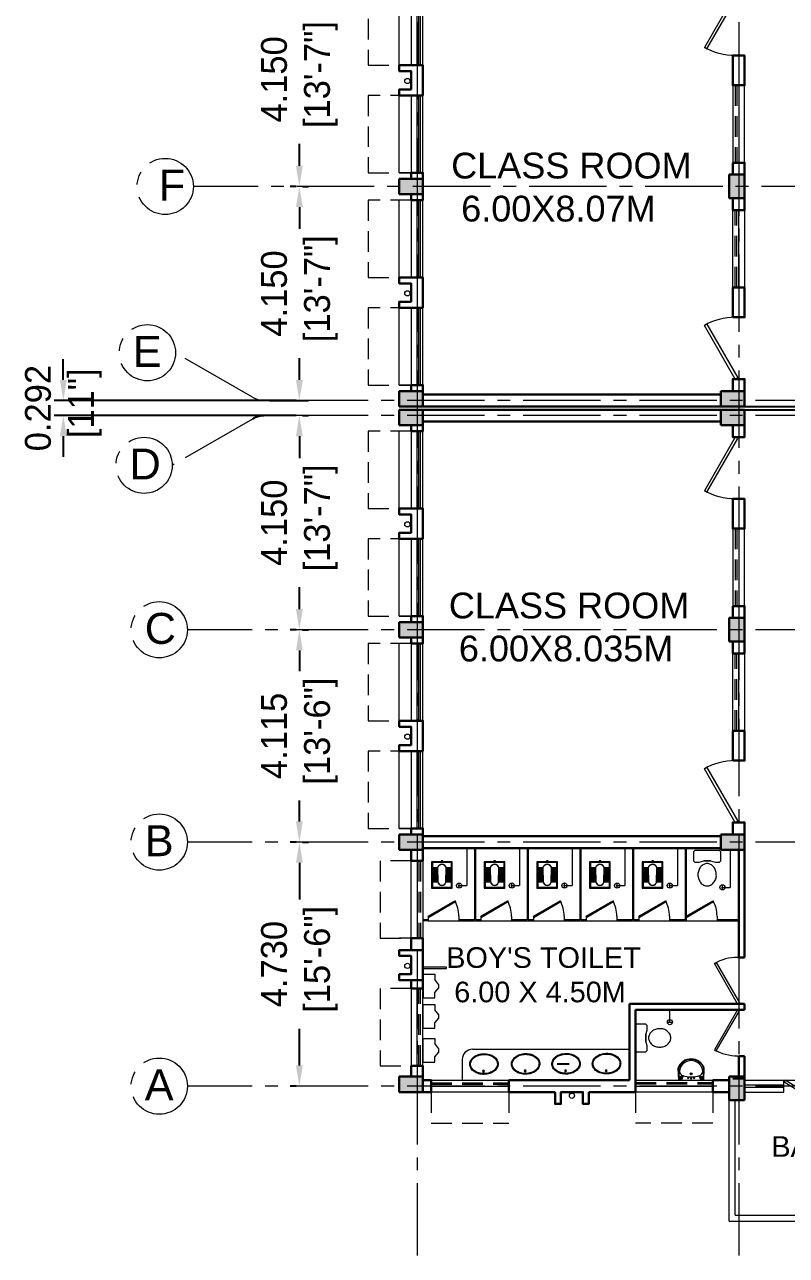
# Model space of a CAD drawing. Extents: x 1465 to 2206, y 779 to 1116.
# Drawn here: x 1980.75 to 1995.51, y 879.68 to 903.54 of the extents above; entities that cross this region are included whole.
import ezdxf

# ---------------------------------------------------------------- set-up
doc = ezdxf.new("R2010")
doc.units = 0
doc.header["$LTSCALE"] = 40
doc.header["$MEASUREMENT"] = 0
doc.header["$PDMODE"] = 32
doc.header["$PDSIZE"] = 0.02
doc.linetypes.add('CENTER2', pattern=[1.125, 0.75, -0.125, 0.125, -0.125])
doc.linetypes.add('DASHED', pattern=[0.75, 0.5, -0.25])
doc.layers.get('0').update_dxf_attribs({"linetype": 'CONTINUOUS'})
doc.layers.get('Defpoints').update_dxf_attribs({"linetype": 'CONTINUOUS'})
for name, color, linetype, lineweight in [('CLL LEV.', 252, 'CONTINUOUS', 18), ('COLUMN', 251, 'CONTINUOUS', 30), ('CUBICAL TOILET', 160, 'CONTINUOUS', 9), ('Door', 54, 'CONTINUOUS', 15), ('elevation', 1, 'CONTINUOUS', 13), ('FIXTURE', 13, 'CONTINUOUS', 9), ('Furniture', 13, 'CONTINUOUS', 13), ('PROJECTION', 32, 'DASHED', 13), ('Railing', 22, 'CONTINUOUS', 13), ('VENTILATOR', 6, 'DASHED', 13), ('Wall', 7, 'CONTINUOUS', 30), ('wall l', 7, 'CONTINUOUS', 15), ('Window', 150, 'CONTINUOUS', 13), ('Window-Wall', 7, 'CONTINUOUS', 13)]:
    doc.layers.add(name, color=color, linetype=linetype, lineweight=lineweight)
for name, color, linetype in [('Dim', 251, 'CONTINUOUS'), ('EXPANSION JOINT', 244, 'CONTINUOUS'), ('GRID', 4, 'CENTER2'), ('GRID TEXT', 142, 'CENTER2'), ('Hatch', 251, 'CONTINUOUS'), ('Text', 7, 'CONTINUOUS')]:
    doc.layers.add(name, color=color, linetype=linetype)
doc.styles.add('L120', font='simplex.shx', dxfattribs={"height": 3})
doc.styles.add('Tabrej', font='GOTHIC.TTF')
doc.styles.add('Tabrej.', font='GOTHIC.TTF', dxfattribs={"height": 1})
doc.dimstyles.new('Tabrej', dxfattribs={"dimtxt": 1.8, "dimasz": 1.2, "dimexe": 0.18, "dimexo": 0.0625, "dimgap": 0.09, "dimtad": 0, "dimzin": 0, "dimdsep": 46, "dimtxsty": 'Tabrej', "dimcen": 0.09, "dimclrd": 256, "dimclre": 256, "dimclrt": 7, "dimadec": 0, "dimazin": 0, "dimtfac": 1, "dimtofl": 0, "dimtmove": 0, "dimatfit": 3, "dimfxl": 0, "dimtolj": 1, "dimtzin": 0, "dimlwd": -1, "dimlwe": -1, "dimarcsym": 0})

# ---------------------------------------------------------------- blocks, each defined once
blk = doc.blocks.new('COLUMN 546')
at = {"layer": 'Hatch'}
h = blk.add_hatch(color=0, dxfattribs=at)
h.dxf.hatch_style = 1
h.paths.add_polyline_path([(0, 0), (0.3, 0), (0.3, 0.46), (0, 0.46)])
at = {"layer": 'COLUMN'}
for p, q in [((0.3, 0.46), (0, 0.46)), ((0, 0.46), (0, 0)), ((0.3, 0), (0.3, 0.46)), ((0, 0), (0.3, 0))]:
    blk.add_line(p, q, dxfattribs=at)
blk = doc.blocks.new('WINDOW 1')
at = {"layer": 'CLL LEV.'}
for p, q in [((0, -0.23), (0, -0.46)), ((1.5, -0.23), (1.5, -0.46)), ((0, -0.46), (1.5, -0.46))]:
    blk.add_line(p, q, dxfattribs=at)
at = {"layer": 'PROJECTION', "ltscale": 0.02}
for p, q in [((0, -1.06), (0, -0.23)), ((1.5, -0.23), (1.5, -1.06)), ((1.5, -1.06), (0, -1.06))]:
    blk.add_line(p, q, dxfattribs=at)
at = {"layer": 'Window'}
for p, q in [((0, -0.051), (1.5, -0.051)), ((0, -0.081), (1.5, -0.081))]:
    blk.add_line(p, q, dxfattribs=at)
at = {"layer": 'Window-Wall'}
for p, q in [((0, 0), (1.5, 0)), ((0, -0.23), (0, 0)), ((1.5, 0), (1.5, -0.23)), ((0, -0.115), (1.5, -0.115)), ((1.5, -0.23), (0, -0.23))]:
    blk.add_line(p, q, dxfattribs=at)
blk = doc.blocks.new('SHAFT2')
at = {"layer": 'FIXTURE'}
blk.add_circle((0.302, 0.307), 0.05, dxfattribs=at)
at = {"layer": 'Wall'}
blk.add_lwpolyline([(0, 0.585), (0.46, 0.585), (0.46, 0.47), (0.23, 0.47), (0.23, 0.115), (0.46, 0.115), (0.46, 0), (0, 0), (0, 0.585)], dxfattribs=at)
blk = doc.blocks.new('VENT 2')
at = {"layer": 'VENTILATOR', "ltscale": 0.02}
for p, q in [((0, 0.182), (1.5, 0.182)), ((0, 0.152), (1.5, 0.152))]:
    blk.add_line(p, q, dxfattribs=at)
at = {"layer": 'Window-Wall'}
for p, q in [((0, 0.23), (1.5, 0.23)), ((0, 0), (0, 0.23)), ((0, 0.115), (1.5, 0.115)), ((1.5, 0), (0, 0)), ((1.5, 0.23), (1.5, 0))]:
    blk.add_line(p, q, dxfattribs=at)
blk = doc.blocks.new('*U14')
for p, q in [((0, 0), (0, -6)), ((40, 0), (40, -6))]:
    blk.add_line(p, q)
blk.add_lwpolyline([(0, 0), (34.64, 20), (35.52, 18.48), (0.87, -1.52)], close=True)
blk.add_arc((0, 0), 40, 0, 30)
blk = doc.blocks.new('DOOR1')
at = {"layer": 'Door', "xscale": 0.0300000000000013, "yscale": 0.0300000000000013, "zscale": 0.0300000000000013}
blk.add_blockref('*U14', (0, 0.18), dxfattribs=at)
blk = doc.blocks.new('class 1')
at = {"layer": 'Wall'}
for points in [[(0.23, 0), (0, 0), (0, -0.23), (0.23, -0.23), (0.23, 0)], [(0.23, -1.43), (0, -1.43), (0, -2.005), (0.23, -2.005), (0.23, -1.43)], [(0.23, -3.505), (0, -3.505), (0, -3.735), (0.23, -3.735), (0.23, -3.505)]]:
    blk.add_lwpolyline(points, dxfattribs=at)
at = {"layer": 'Wall', "rotation": 270}
for name, p in [('DOOR1', (0, -0.23)), ('VENT 2', (0, -2.005))]:
    blk.add_blockref(name, p, dxfattribs=at)
blk = doc.blocks.new('*D77')
at = {"layer": 'Defpoints', "color": 0, "transparency": 16777216}
for p in [(-1.934, -20.69), (-1.934, -24.84), (-1.934, -24.84)]:
    blk.add_point(p, dxfattribs=at)
at = {"layer": 'Dim', "transparency": 16777216}
for p, q in [((-1.871, -20.69), (-1.754, -20.69)), ((-1.934, -21.09), (-1.934, -21.513)), ((-1.934, -24.44), (-1.934, -24.017)), ((-1.996, -24.84), (-2.114, -24.84))]:
    blk.add_line(p, q, dxfattribs=at)
for points in [[(-2.001, -21.09), (-1.867, -21.09), (-1.934, -20.69)], [(-2.001, -24.44), (-1.867, -24.44), (-1.934, -24.84)]]:
    blk.add_solid(points, dxfattribs=at)
at = {"layer": 'Dim', "color": 7, "transparency": 16777216, "insert": (-1.934, -22.765), "char_height": 0.5, "attachment_point": 5, "rotation": 90, "style": 'Tabrej'}
blk.add_mtext('\\A1;4.150\\P [13\'-7"]', dxfattribs=at)
blk = doc.blocks.new('*D78')
at = {"layer": 'Defpoints', "color": 0, "transparency": 16777216}
for p in [(-1.934, -24.84), (-2.576, -28.99), (-1.934, -28.99)]:
    blk.add_point(p, dxfattribs=at)
at = {"layer": 'Dim', "transparency": 16777216}
for p, q in [((-1.871, -24.84), (-1.754, -24.84)), ((-1.934, -25.24), (-1.934, -25.663)), ((-1.934, -28.59), (-1.934, -28.167)), ((-2.514, -28.99), (-1.754, -28.99))]:
    blk.add_line(p, q, dxfattribs=at)
for points in [[(-2.001, -25.24), (-1.867, -25.24), (-1.934, -24.84)], [(-2.001, -28.59), (-1.867, -28.59), (-1.934, -28.99)]]:
    blk.add_solid(points, dxfattribs=at)
at = {"layer": 'Dim', "color": 7, "transparency": 16777216, "insert": (-1.934, -26.915), "char_height": 0.5, "attachment_point": 5, "rotation": 90, "style": 'Tabrej'}
blk.add_mtext('\\A1;4.150\\P [13\'-7"]', dxfattribs=at)
blk = doc.blocks.new('*D79')
at = {"layer": 'Defpoints', "color": 0, "transparency": 16777216}
for p in [(-1.934, -28.99), (-6.506, -29.282), (-1.934, -29.282)]:
    blk.add_point(p, dxfattribs=at)
at = {"layer": 'Dim', "transparency": 16777216}
for p, q in [((-6.506, -28.59), (-6.506, -28.19)), ((-1.996, -28.99), (-6.686, -28.99)), ((-1.996, -29.282), (-6.686, -29.282)), ((-6.506, -29.682), (-6.506, -30.082))]:
    blk.add_line(p, q, dxfattribs=at)
for points in [[(-6.572, -28.59), (-6.439, -28.59), (-6.506, -28.99)], [(-6.572, -29.682), (-6.439, -29.682), (-6.506, -29.282)]]:
    blk.add_solid(points, dxfattribs=at)
at = {"layer": 'Dim', "color": 7, "transparency": 16777216, "insert": (-6.506, -29.136), "char_height": 0.5, "attachment_point": 5, "rotation": 90, "style": 'Tabrej'}
blk.add_mtext('\\A1;0.292\\P [11"]', dxfattribs=at)
blk = doc.blocks.new('*D80')
at = {"layer": 'Defpoints', "color": 0, "transparency": 16777216}
for p in [(-1.934, -29.282), (-1.934, -33.432), (-1.934, -33.432)]:
    blk.add_point(p, dxfattribs=at)
at = {"layer": 'Dim', "transparency": 16777216}
for p, q in [((-1.871, -29.282), (-1.754, -29.282)), ((-1.934, -29.682), (-1.934, -30.105)), ((-1.934, -33.032), (-1.934, -32.609)), ((-1.996, -33.432), (-2.114, -33.432))]:
    blk.add_line(p, q, dxfattribs=at)
for points in [[(-2.001, -29.682), (-1.867, -29.682), (-1.934, -29.282)], [(-2.001, -33.032), (-1.867, -33.032), (-1.934, -33.432)]]:
    blk.add_solid(points, dxfattribs=at)
at = {"layer": 'Dim', "color": 7, "transparency": 16777216, "insert": (-1.934, -31.357), "char_height": 0.5, "attachment_point": 5, "rotation": 90, "style": 'Tabrej'}
blk.add_mtext('\\A1;4.150\\P [13\'-7"]', dxfattribs=at)
blk = doc.blocks.new('*D81')
at = {"layer": 'Defpoints', "color": 0, "transparency": 16777216}
for p in [(-1.934, -33.432), (-1.934, -37.547), (-1.934, -37.547)]:
    blk.add_point(p, dxfattribs=at)
at = {"layer": 'Dim', "transparency": 16777216}
for p, q in [((-1.871, -33.432), (-1.754, -33.432)), ((-1.934, -33.832), (-1.934, -34.237)), ((-1.934, -37.147), (-1.934, -36.742)), ((-1.996, -37.547), (-2.114, -37.547))]:
    blk.add_line(p, q, dxfattribs=at)
for points in [[(-2.001, -33.832), (-1.867, -33.832), (-1.934, -33.432)], [(-2.001, -37.147), (-1.867, -37.147), (-1.934, -37.547)]]:
    blk.add_solid(points, dxfattribs=at)
at = {"layer": 'Dim', "color": 7, "transparency": 16777216, "insert": (-1.934, -35.489), "char_height": 0.5, "attachment_point": 5, "rotation": 90, "style": 'Tabrej'}
blk.add_mtext('\\A1;4.115\\P [13\'-6"]', dxfattribs=at)
blk = doc.blocks.new('*D82')
at = {"layer": 'Defpoints', "color": 0, "transparency": 16777216}
for p in [(-1.934, -37.547), (-1.934, -42.277), (-1.934, -42.277)]:
    blk.add_point(p, dxfattribs=at)
at = {"layer": 'Dim', "transparency": 16777216}
for p, q in [((-1.871, -37.547), (-1.754, -37.547)), ((-1.934, -37.947), (-1.934, -38.66)), ((-1.934, -41.877), (-1.934, -41.164)), ((-1.996, -42.277), (-2.114, -42.277))]:
    blk.add_line(p, q, dxfattribs=at)
for points in [[(-2.001, -37.947), (-1.867, -37.947), (-1.934, -37.547)], [(-2.001, -41.877), (-1.867, -41.877), (-1.934, -42.277)]]:
    blk.add_solid(points, dxfattribs=at)
at = {"layer": 'Dim', "color": 7, "transparency": 16777216, "insert": (-1.934, -39.912), "char_height": 0.5, "attachment_point": 5, "rotation": 90, "style": 'Tabrej'}
blk.add_mtext('\\A1;4.730\\P [15\'-6"]', dxfattribs=at)
blk = doc.blocks.new('RSA BASIN 9')
for points in [[(-0.1, -16.2, 0.340881), (10.04, -9, 0.074195), (10.06, -8.89), (9.53, 0), (-9.54, 0), (-10.02, -8.77, 0.082611), (-9.96, -9.15, 0.330812), (-0.1, -16.2)], [(0, -15.03, 0.391482), (8.86, -6.67, 0.252869), (6.53, -3.51, 0.087242), (0.02, -2.46, 0.079484), (-6.53, -3.51, 0.2542), (-8.82, -6.67, 0.39026), (0, -15.03)], [(-8.57, -1.96, -0.907437), (-8.45, -1.81), (-7.52, -2.57, -0.907437), (-7.64, -2.72)], [(-8.2, -1.64, -0.907437), (-8.07, -1.49), (-7.14, -2.25, -0.907437), (-7.27, -2.4)], [(-7.82, -1.32, -0.907437), (-7.7, -1.17), (-6.77, -1.93, -0.907437), (-6.89, -2.08)], [(7.82, -1.32, 0.907437), (7.7, -1.17), (6.77, -1.93, 0.907437), (6.89, -2.08)], [(8.2, -1.64, 0.907437), (8.07, -1.49), (7.14, -2.25, 0.907437), (7.27, -2.4)], [(8.57, -1.96, 0.907437), (8.45, -1.81), (7.52, -2.57, 0.907437), (7.64, -2.72)]]:
    blk.add_lwpolyline(points, format="xyb", close=True)
for points in [[(-5.93, -3.31), (-6.16, -2.95, -0.183787), (-6.22, -2.68, 0.126662), (-6.25, -2.43), (-6.59, -1.44, 0.35453), (-7.05, -0.98), (-8.75, -0.98, 0.414214), (-9.14, -1.37), (-9.56, -9.09, 0.329849), (-0.07, -15.81, 0.338736), (9.65, -8.94, 0.075632), (9.66, -8.82), (9.14, -1.37, 0.414214), (8.75, -0.98), (7.05, -0.98, 0.35453), (6.59, -1.44), (6.25, -2.43, 0.126662), (6.22, -2.68, -0.183787), (6.16, -2.95), (5.93, -3.31)], [(-6.18, -3.39), (-6.24, -3.29, 0.220542), (-6.52, -3.11), (-8.75, -2.78, -0.361119), (-9.19, -2.35)], [(6.18, -3.39), (6.24, -3.29, -0.220542), (6.52, -3.11), (8.75, -2.78, 0.358803), (9.21, -2.33, 0.358803)]]:
    blk.add_lwpolyline(points, format="xyb")
for centre, radius in [((-2.35, -1.56), 0.399), ((0, -4.82), 0.771), ((0, -4.82), 0.602), ((0, -1.23), 0.399), ((2.28, -1.51), 0.399)]:
    blk.add_circle(centre, radius)
blk = doc.blocks.new('Door - Left Hung 36 in.')
blk.add_lwpolyline([(0.75, -1.3), (0, 0), (31.18, 18), (31.93, 16.7)], close=True)
blk.add_arc((0, 0), 36, 0, 37.31013)
blk = doc.blocks.new('RSA CL6')
for p, q in [((5.51, 3.48), (5.51, 7.28)), ((5.91, 3.47), (5.91, 7.28)), ((6.3, 3.46), (6.3, 7.28)), ((6.69, 3.45), (6.69, 7.28)), ((7.09, 3.44), (7.09, 7.28)), ((7.48, 3.43), (7.48, 7.28)), ((7.87, 3.42), (7.87, 7.28)), ((8.27, 3.41), (8.27, 7.28)), ((8.66, 3.4), (8.66, 7.28)), ((9.06, 3.39), (9.06, 7.28)), ((9.45, 3.38), (9.45, 7.28)), ((9.84, 3.37), (9.84, 7.28)), ((10.24, 3.36), (10.24, 7.28)), ((10.63, 3.35), (10.63, 7.28)), ((11.02, 3.34), (11.02, 7.28)), ((11.42, 3.33), (11.42, 7.28)), ((11.81, 3.32), (11.81, 7.28)), ((12.2, 3.31), (12.2, 7.28)), ((12.6, 3.31), (12.6, 7.28)), ((12.99, 3.3), (12.99, 7.28)), ((13.39, 3.29), (13.39, 7.28)), ((13.78, 3.28), (13.78, 7.28)), ((14.17, 3.27), (14.17, 7.28)), ((14.57, 3.26), (14.57, 7.28)), ((14.96, 3.25), (14.96, 7.28)), ((15.35, 3.24), (15.35, 7.28)), ((15.75, 3.23), (15.75, 7.28)), ((16.14, 3.22), (16.14, 7.28)), ((16.14, 7.28), (16.14, 3.22)), ((5.51, -7.28), (5.51, -3.47)), ((5.91, -7.28), (5.91, -3.45)), ((6.3, -7.28), (6.3, -3.44)), ((6.69, -7.28), (6.69, -3.43)), ((7.09, -7.28), (7.09, -3.42)), ((7.48, -7.28), (7.48, -3.41)), ((7.87, -7.28), (7.87, -3.4)), ((8.27, -7.28), (8.27, -3.39)), ((8.66, -7.28), (8.66, -3.38)), ((9.06, -7.28), (9.06, -3.37)), ((9.45, -7.28), (9.45, -3.36)), ((9.84, -7.28), (9.84, -3.34)), ((10.24, -7.28), (10.24, -3.33)), ((10.63, -7.28), (10.63, -3.32)), ((11.02, -7.28), (11.02, -3.31)), ((11.42, -7.28), (11.42, -3.3)), ((11.81, -7.28), (11.81, -3.29)), ((12.2, -7.28), (12.2, -3.28)), ((12.6, -7.28), (12.6, -3.27)), ((12.99, -7.28), (12.99, -3.26)), ((13.39, -7.28), (13.39, -3.24)), ((13.78, -7.28), (13.78, -3.23)), ((14.17, -7.28), (14.17, -3.22)), ((14.57, -7.28), (14.57, -3.21)), ((14.96, -7.28), (14.96, -3.2)), ((15.35, -7.28), (15.35, -3.19)), ((15.75, -7.28), (15.75, -3.18)), ((16.14, -3.17), (16.14, -7.28)), ((16.14, -7.28), (16.14, -3.17))]:
    blk.add_line(p, q)
blk.add_lwpolyline([(0.79, -0.59), (0, -0.59), (0, 0.59), (0.79, 0.59)])
for points in [[(0.79, 7.87), (20.87, 7.87), (20.87, -7.87), (0.79, -7.87)], [(1.38, 7.28), (20.28, 7.28), (20.28, -7.28), (1.38, -7.28)]]:
    blk.add_lwpolyline(points, close=True)
for points in [[(5.51, 3.48), (16.14, 3.22, -0.899983), (16.14, -3.17), (5.54, -3.47, -0.799392)], [(5.53, 3.28), (16.13, 3.02, -0.897689), (16.12, -2.97), (5.56, -3.27, -0.793494), (5.53, 3.28)]]:
    blk.add_lwpolyline(points, format="xyb", close=True)
blk = doc.blocks.new('ENGLISH SHEET')
at = {"layer": 'FIXTURE'}
for p, q in [((4663.798, 251.204), (4663.773, 251.179)), ((4663.976, 251.204), (4663.798, 251.204)), ((4664.002, 251.179), (4663.976, 251.204)), ((4663.773, 251.179), (4663.773, 250.696)), ((4663.976, 251.001), (4664.002, 251.09)), ((4663.976, 250.874), (4663.976, 251.001)), ((4663.976, 251.001), (4663.976, 250.874)), ((4664.002, 251.09), (4664.002, 251.179)), ((4664.002, 250.785), (4663.976, 250.874)), ((4664.002, 250.696), (4664.002, 250.785)), ((4663.773, 250.696), (4663.798, 250.67)), ((4663.798, 250.67), (4663.976, 250.67)), ((4663.976, 250.67), (4664.002, 250.696))]:
    blk.add_line(p, q, dxfattribs=at)
blk.add_lwpolyline([(4664.459, 250.937, 0.117036), (4664.443, 251.003, 0.104338), (4664.396, 251.063, 0.09029), (4664.321, 251.105, 0.09898), (4664.243, 251.115, 0.08237), (4664.159, 251.101, 0.09029), (4664.09, 251.063, 0.104338), (4664.043, 251.003, 0.117036), (4664.027, 250.937, 0.117036), (4664.043, 250.871, 0.104338), (4664.09, 250.811, 0.09029), (4664.159, 250.773, 0.08237), (4664.243, 250.759, 0.08237), (4664.327, 250.773, 0.09029), (4664.396, 250.811, 0.104338), (4664.443, 250.871, 0.117036)], format="xyb", close=True, dxfattribs=at)
blk = doc.blocks.new('RSA BASIN 2')
for points in [[(10.67, -8.12, 0.12976), (9.97, -5.22, 0.106426), (7.61, -2.47, 0.084431), (4.27, -0.72, 0.073534), (0, 0, 0.073534), (-4.29, -0.55, 0.084431), (-7.7, -2.16, 0.106426), (-10.17, -4.82, 0.12976), (-10.98, -7.69, 0.12976), (-10.28, -10.59, 0.106426), (-7.92, -13.34, 0.084431), (-4.58, -15.09, 0.073534), (-0.31, -15.81, 0.073534), (3.98, -15.26, 0.084431), (7.39, -13.64, 0.106426), (9.85, -10.99, 0.12976)], [(10.08, -7.9, 0.119977), (9.45, -5.5, 0.106426), (7.25, -2.94, 0.084431), (4.08, -1.28, 0.073534), (-0.01, -0.59, 0.073534), (-4.13, -1.12, 0.084431), (-7.36, -2.65, 0.106426), (-9.66, -5.12, 0.12976), (-10.39, -7.7, 0.009633), (-10.39, -7.9, 0.119977), (-9.76, -10.31, 0.106426), (-7.57, -12.87, 0.084431), (-4.4, -14.53, 0.073534), (-0.3, -15.22, 0.073534), (3.82, -14.69, 0.084431), (7.05, -13.16, 0.106426), (9.35, -10.69, 0.12976), (10.08, -8.11, 0.009633)]]:
    blk.add_lwpolyline(points, format="xyb", close=True)
for radius in [0.7, 0.479]:
    blk.add_circle((-0.47, -2.53), radius)
blk = doc.blocks.new('Urinal 1')
for p, q in [((0, 9), (9, 9)), ((0, 9), (0, -9)), ((9, 9), (9, 5)), ((12, 1), (9, 5)), ((12, -1.5), (12, 1)), ((0, -9), (9, -9)), ((9, -5), (12, -1.5)), ((9, -9), (9, -5))]:
    blk.add_line(p, q)
blk = doc.blocks.new('GTREY')
at = {"layer": 'GRID', "lineweight": 18, "ltscale": 0.05}
for p, q in [((0.345, 5.343), (0.345, -45.5572)), ((6.575, 5.343), (6.575, -45.5572)), ((71.5166, -24.84), (-3.9873, -24.84)), ((-2.8441, -28.923), (-4.3333, -28.0632)), ((71.4016, -28.99), (-2.5941, -28.99)), ((71.4016, -29.282), (-2.5941, -29.282)), ((-2.8441, -29.349), (-4.3966, -30.2453)), ((71.4016, -33.4319), (-4.1023, -33.4319)), ((71.4016, -37.5469), (-4.1023, -37.5469)), ((71.4016, -42.277), (-4.1023, -42.277))]:
    blk.add_line(p, q, dxfattribs=at)
for centre, start, end in [((-2.5941, -28.49), 240, 270), ((-2.5941, -29.782), 90, 120)]:
    blk.add_arc(centre, 0.5, start, end, dxfattribs=at)
at = {"layer": 'GRID TEXT', "linetype": 'ByBlock', "lineweight": 20, "ltscale": 0.05}
for centre in [(-4.5321, -24.84), (-4.8781, -28.0632), (-4.9413, -30.2453), (-4.6471, -33.4319), (-4.6471, -37.5469), (-4.6471, -42.277)]:
    blk.add_circle(centre, 0.5447, dxfattribs=at)
at = {"layer": 'Hatch'}
blk.add_arc((-2.5941, -29.782), 0.5, 90, 120, dxfattribs=at)
at = {"layer": 'GRID TEXT', "lineweight": 18, "ltscale": 0.05, "char_height": 0.6, "attachment_point": 1, "style": 'Tabrej.'}
for s, insert in [('{\\fArial|b0|i0|c0|p34;F}', (-4.6575, -24.5139)), ('{\\fArial|b0|i0|c0|p34;E}', (-5.1601, -27.7371)), ('{\\fArial|b0|i0|c0|p34;D}', (-5.2233, -29.9191)), ('{\\fArial|b0|i0|c0|p34;C}', (-4.9291, -33.1058)), ('{\\fArial|b0|i0|c0|p34;B}', (-4.9291, -37.2208)), ('{\\fArial|b0|i0|c0|p34;A}', (-4.9291, -41.9509))]:
    blk.add_mtext_dynamic_manual_height_columns(s, width=2.477927, gutter_width=5, heights=[0], dxfattribs=dict(at, insert=insert))
at = {"layer": 'Dim'}
for base, p1, p2, picture, middle in [((-1.9339, -24.84), (-1.9339, -20.69), (-1.9339, -24.84), '*D77', (-1.9339, -22.765)), ((-1.9339, -28.99), (-1.9339, -24.84), (-2.5765, -28.99), '*D78', (-1.9339, -26.915)), ((-1.9339, -33.4319), (-1.9339, -29.282), (-1.9339, -33.4319), '*D80', (-1.9339, -31.357)), ((-1.9339, -37.5469), (-1.9339, -33.4319), (-1.9339, -37.5469), '*D81', (-1.9339, -35.4894)), ((-1.9339, -42.277), (-1.9339, -37.5469), (-1.9339, -42.277), '*D82', (-1.9339, -39.912))]:
    dim = blk.add_linear_dim(base=base, p1=p1, p2=p2, angle=90, text='<>\\P[]', dimstyle='Tabrej', override={"dimtxt": 0.5, "dimasz": 0.4, "dimdec": 3}, dxfattribs=at)
    dim.commit()
    dim.dimension.update_dxf_attribs({"geometry": picture, "text_midpoint": middle})
dim = blk.add_linear_dim(base=(-6.5058, -29.282), p1=(-1.9339, -28.99), p2=(-1.9339, -29.282), angle=90, text='<>\\P[]', dimstyle='Tabrej', override={"dimtxt": 0.5, "dimasz": 0.4, "dimdec": 3}, dxfattribs=at)
dim.commit()
dim.dimension.update_dxf_attribs({"geometry": '*D79', "text_midpoint": (-6.5058, -29.136), "dimtype": 128})

msp = doc.modelspace()

# ---------------------------------------------------------------- linework, layer by layer
at = {"color": 2}
msp.add_line((1991.0685, 883.3977), (1991.3017, 883.3954), dxfattribs=at)
at = {"layer": 'CLL LEV.'}
for p, q in [((1988.2403, 887.5444), (1988.0103, 887.5444)), ((1988.2403, 887.5444), (1988.0103, 887.5444)), ((1988.2403, 887.5444), (1988.0103, 887.5444)), ((1988.2403, 885.8319), (1988.0103, 885.8319)), ((1988.2403, 883.1494), (1988.0103, 883.1494))]:
    msp.add_line(p, q, dxfattribs=at)
at = {"layer": 'CUBICAL TOILET', "ltscale": 0.01}
for p, q in [((1989.4703, 887.5794), (1989.4703, 886.1891)), ((1989.4903, 887.5794), (1989.4903, 886.1891)), ((1990.4903, 887.5794), (1990.4903, 886.1891)), ((1990.5103, 887.5794), (1990.5103, 886.1891)), ((1991.5103, 887.5794), (1991.5103, 886.1891)), ((1991.5103, 887.5794), (1991.5103, 886.1891)), ((1991.5303, 887.5794), (1991.5303, 886.1891)), ((1991.5303, 887.5794), (1991.5303, 886.1891)), ((1992.5303, 887.5794), (1992.5303, 886.1891)), ((1992.5303, 887.5794), (1992.5303, 886.1891)), ((1992.5503, 887.5794), (1992.5503, 886.1891)), ((1992.5503, 887.5794), (1992.5503, 886.1891)), ((1993.5503, 887.5794), (1993.5503, 886.1891)), ((1993.5703, 887.5794), (1993.5703, 886.1691)), ((1994.5903, 887.5444), (1994.5903, 886.1891)), ((1994.5903, 887.5444), (1994.5903, 886.1891)), ((1988.5703, 886.1891), (1988.4703, 886.1891)), ((1988.5703, 886.1691), (1988.4703, 886.1691)), ((1988.5703, 886.1891), (1988.5703, 886.1691)), ((1989.4703, 886.1891), (1989.1667, 886.1891)), ((1989.1667, 886.1891), (1989.1667, 886.1691)), ((1989.1667, 886.1691), (1989.5903, 886.1691)), ((1989.5903, 886.1891), (1989.4903, 886.1891)), ((1989.5903, 886.1891), (1989.4903, 886.1891)), ((1989.5903, 886.1691), (1989.4903, 886.1691)), ((1989.5903, 886.1891), (1989.5903, 886.1691)), ((1989.5903, 886.1891), (1989.5903, 886.1691)), ((1990.4903, 886.1891), (1990.1867, 886.1891)), ((1990.1867, 886.1891), (1990.1867, 886.1691)), ((1990.1867, 886.1891), (1990.1867, 886.1691)), ((1990.1867, 886.1691), (1990.6103, 886.1691)), ((1990.4903, 886.1891), (1990.487, 886.1891)), ((1990.6103, 886.1891), (1990.5103, 886.1891)), ((1990.6103, 886.1891), (1990.6103, 886.1691)), ((1990.6103, 886.1891), (1990.6103, 886.1691)), ((1991.5103, 886.1891), (1991.2067, 886.1891)), ((1991.2067, 886.1891), (1991.2067, 886.1691)), ((1991.2067, 886.1891), (1991.2067, 886.1691)), ((1991.2067, 886.1691), (1991.8103, 886.1691)), ((1991.5103, 886.1891), (1991.507, 886.1891)), ((1991.6303, 886.1891), (1991.5303, 886.1891)), ((1991.6303, 886.1891), (1991.6303, 886.1691)), ((1991.6303, 886.1891), (1991.6303, 886.1691)), ((1992.5303, 886.1891), (1992.2267, 886.1891)), ((1992.2267, 886.1891), (1992.2267, 886.1691)), ((1992.2267, 886.1891), (1992.2267, 886.1691)), ((1992.2267, 886.1691), (1992.8303, 886.1691)), ((1992.5303, 886.1891), (1992.527, 886.1891)), ((1992.6503, 886.1891), (1992.5503, 886.1891)), ((1992.6503, 886.1891), (1992.6503, 886.1691)), ((1992.6503, 886.1891), (1992.6503, 886.1691)), ((1993.5503, 886.1891), (1993.2467, 886.1891)), ((1993.2467, 886.1891), (1993.2467, 886.1691)), ((1993.2467, 886.1891), (1993.2467, 886.1691)), ((1993.2467, 886.1691), (1993.5703, 886.1691)), ((1993.5503, 886.1891), (1993.547, 886.1891)), ((1993.5503, 886.1891), (1993.547, 886.1891)), ((1994.5904, 886.1891), (1994.1667, 886.1891)), ((1994.1667, 886.1891), (1994.1667, 886.1691)), ((1994.1667, 886.1891), (1994.1667, 886.1691)), ((1994.1667, 886.1691), (1994.5904, 886.1691)), ((1994.4703, 886.1891), (1994.467, 886.1891))]:
    msp.add_line(p, q, dxfattribs=at)
at = {"layer": 'Door'}
for p, q in [((1988.5703, 886.1691), (1989.1667, 886.1691)), ((1989.5903, 886.1691), (1990.1867, 886.1691)), ((1990.6103, 886.1691), (1991.2067, 886.1691)), ((1991.6303, 886.1691), (1992.2267, 886.1691)), ((1992.6503, 886.1691), (1993.2467, 886.1691)), ((1993.5703, 886.1691), (1994.1667, 886.1691)), ((1995.4623, 883.0794), (1997.2909, 883.0794))]:
    msp.add_line(p, q, dxfattribs=at)
at = {"layer": 'EXPANSION JOINT', "linetype": 'ByBlock', "ltscale": 0.05}
for p, q in [((1994.7003, 896.1364), (1998.0503, 896.1364)), ((1994.7003, 896.0744), (1998.0503, 896.0744))]:
    msp.add_line(p, q, dxfattribs=at)
at = {"layer": 'FIXTURE'}
for p, q in [((1989.43, 883.6794), (1992.4703, 883.6794)), ((1989.23, 883.4794), (1989.23, 883.0794))]:
    msp.add_line(p, q, dxfattribs=at)
msp.add_lwpolyline([(1988.9273, 885.2691), (1988.4703, 885.2691), (1988.4703, 885.2441), (1988.9273, 885.2441)], close=True, dxfattribs=at)
msp.add_circle((1991.3553, 882.7777), 0.05, dxfattribs=at)
msp.add_arc((1989.43, 883.4794), 0.2, 90, 180, dxfattribs=at)
at = {"layer": 'Furniture', "ltscale": 0.05}
for p, q in [((1989.3203, 887.5794), (1989.3203, 886.8517)), ((1990.3403, 887.5794), (1990.3402, 886.8517)), ((1991.3603, 887.5794), (1991.3602, 886.8517)), ((1992.3803, 887.5794), (1992.3802, 886.8517)), ((1993.4003, 887.5794), (1993.4002, 886.8517)), ((1994.4203, 887.5444), (1994.4202, 886.8167)), ((1989.1703, 886.8175), (1989.1703, 886.8858)), ((1990.1902, 886.8175), (1990.1902, 886.8858)), ((1991.2102, 886.8175), (1991.2102, 886.8858)), ((1992.2302, 886.8175), (1992.2302, 886.8858)), ((1993.2502, 886.8175), (1993.2502, 886.8858)), ((1989.1544, 886.8517), (1989.3203, 886.8517)), ((1990.1744, 886.8517), (1990.3402, 886.8517)), ((1991.1944, 886.8517), (1991.3602, 886.8517)), ((1992.2144, 886.8517), (1992.3802, 886.8517)), ((1993.2344, 886.8517), (1993.4002, 886.8517)), ((1994.2544, 886.8167), (1994.4202, 886.8167)), ((1994.2702, 886.7825), (1994.2702, 886.8508)), ((1993.2541, 884.1898), (1993.2541, 884.4453)), ((1993.22, 884.2057), (1993.2883, 884.2057))]:
    msp.add_line(p, q, dxfattribs=at)
for centre in [(1989.1703, 886.8517), (1990.1902, 886.8517), (1991.2102, 886.8517), (1992.2302, 886.8517), (1993.2502, 886.8517), (1994.2702, 886.8167), (1993.2541, 884.2057)]:
    msp.add_circle(centre, 0.05, dxfattribs=at)
at = {"layer": 'PROJECTION', "ltscale": 0.02}
for p, q in [((1988.2403, 887.3319), (1987.6403, 887.3319)), ((1987.6403, 887.3319), (1987.6403, 885.8319)), ((1987.6403, 885.8319), (1988.2403, 885.8319)), ((1987.6403, 884.8569), (1987.6403, 883.3569)), ((1988.2403, 884.8569), (1987.6403, 884.8569)), ((1987.6403, 883.3569), (1988.2403, 883.3569)), ((1988.6303, 882.8494), (1988.6303, 882.2494)), ((1990.1303, 882.8494), (1990.1303, 882.2494)), ((1992.5853, 882.8494), (1992.5853, 882.2494)), ((1994.0853, 882.8494), (1994.0853, 882.2494)), ((1988.6303, 882.2494), (1990.1303, 882.2494)), ((1994.0853, 882.2494), (1992.5853, 882.2494))]:
    msp.add_line(p, q, dxfattribs=at)
at = {"layer": 'Railing'}
msp.add_line((1994.4003, 883.138), (1994.4003, 883.088), dxfattribs=at)
at = {"layer": 'VENTILATOR', "ltscale": 0.02}
for p, q in [((1988.3893, 887.3319), (1988.3893, 885.8319)), ((1988.4193, 887.3319), (1988.4193, 885.8319)), ((1988.3893, 883.3569), (1988.3893, 884.8569)), ((1988.4193, 883.3569), (1988.4193, 884.8569)), ((1992.5853, 883.0369), (1994.0853, 883.0369)), ((1992.5853, 883.0069), (1994.0853, 883.0069))]:
    msp.add_line(p, q, dxfattribs=at)
at = {"layer": 'Wall'}
for p, q in [((1994.2403, 896.3664), (1988.4703, 896.3664)), ((1994.2403, 896.1364), (1988.4703, 896.1364)), ((1994.2403, 896.0744), (1988.4703, 896.0744)), ((1994.2403, 895.8444), (1988.4703, 895.8444)), ((1994.2403, 887.8094), (1988.4703, 887.8094)), ((1988.4703, 887.8094), (1994.2403, 887.8094)), ((1994.2403, 887.8094), (1988.4703, 887.8094)), ((1994.2403, 887.8094), (1988.4703, 887.8094)), ((1994.2403, 887.5794), (1988.4703, 887.5794)), ((1988.4703, 887.5794), (1994.2403, 887.5794)), ((1994.2403, 887.5794), (1988.4703, 887.5794)), ((1994.2403, 887.5794), (1988.4703, 887.5794)), ((1994.5903, 883.545), (1994.7003, 883.545)), ((1994.4703, 883.1144), (1994.7003, 883.1144))]:
    msp.add_line(p, q, dxfattribs=at)
at = {"layer": 'Wall', "ltscale": 0.05}
for p, q in [((1994.5903, 887.5444), (1994.5904, 885.4603)), ((1994.7003, 887.5444), (1994.7003, 885.4603)), ((1994.7003, 885.4603), (1994.5904, 885.4603)), ((1992.4703, 884.5603), (1992.4703, 883.0794)), ((1994.7003, 884.5603), (1992.4703, 884.5603)), ((1994.7003, 884.5603), (1994.5904, 884.5603)), ((1994.7003, 884.5603), (1994.7003, 884.4453)), ((1992.5853, 884.4453), (1992.5853, 882.8494)), ((1994.7003, 884.4453), (1992.5853, 884.4453)), ((1994.5903, 883.1494), (1994.5903, 883.545)), ((1994.7003, 883.1494), (1994.7003, 883.545))]:
    msp.add_line(p, q, dxfattribs=at)
at = {"layer": 'Wall'}
for points in [[(1988.2403, 900.5514), (1988.2403, 900.6664), (1988.4703, 900.6664), (1988.4703, 900.5514), (1988.2403, 900.5514)], [(1988.2403, 900.6664), (1988.2403, 900.5514), (1988.4703, 900.5514), (1988.4703, 900.6664), (1988.2403, 900.6664)], [(1988.2403, 900.2514), (1988.2403, 900.1364), (1988.4703, 900.1364), (1988.4703, 900.2514), (1988.2403, 900.2514)], [(1988.2403, 896.4364), (1988.2403, 896.5514), (1988.4703, 896.5514), (1988.4703, 896.4364), (1988.2403, 896.4364)], [(1988.2403, 896.5514), (1988.2403, 896.4364), (1988.4703, 896.4364), (1988.4703, 896.5514), (1988.2403, 896.5514)], [(1988.2403, 895.7744), (1988.2403, 895.6594), (1988.4703, 895.6594), (1988.4703, 895.7744), (1988.2403, 895.7744)], [(1988.2403, 891.9594), (1988.2403, 892.0744), (1988.4703, 892.0744), (1988.4703, 891.9594), (1988.2403, 891.9594)], [(1988.2403, 892.0744), (1988.2403, 891.9594), (1988.4703, 891.9594), (1988.4703, 892.0744), (1988.2403, 892.0744)], [(1988.2403, 891.6594), (1988.2403, 891.5444), (1988.4703, 891.5444), (1988.4703, 891.6594), (1988.2403, 891.6594)], [(1988.2403, 887.8444), (1988.2403, 887.9594), (1988.4703, 887.9594), (1988.4703, 887.8444), (1988.2403, 887.8444)], [(1988.2403, 887.9594), (1988.2403, 887.8444), (1988.4703, 887.8444), (1988.4703, 887.9594), (1988.2403, 887.9594)], [(1988.2403, 887.5394), (1988.2403, 887.3319), (1988.4703, 887.3319), (1988.4703, 887.5444), (1988.2403, 887.5444)], [(1988.2403, 887.4244), (1988.2403, 887.5444), (1988.4703, 887.5444), (1988.4703, 887.3319), (1988.2403, 887.3319)], [(1992.8703, 887.5794), (1990.2303, 887.5794)], [(1988.2403, 885.6019), (1988.2403, 885.8319), (1988.4703, 885.8319), (1988.4703, 885.6019), (1988.2403, 885.6019)], [(1988.2403, 885.0169), (1988.2403, 884.8569), (1988.4703, 884.8569), (1988.4703, 885.0169), (1988.2403, 885.0169)], [(1988.2403, 883.1494), (1988.2403, 883.3569), (1988.4703, 883.3569), (1988.4703, 883.1494), (1988.2403, 883.1494)], [(1988.2403, 883.2644), (1988.2403, 883.1494), (1988.4703, 883.1494), (1988.4703, 883.3569), (1988.2403, 883.3569)], [(1988.4703, 883.0794), (1988.4703, 882.8494), (1988.6303, 882.8494), (1988.6303, 883.0794), (1988.4703, 883.0794)], [(1990.1303, 883.0794), (1990.1303, 882.8494), (1991.0278, 882.8494)], [(1992.4703, 883.0794), (1990.1303, 883.0794)], [(1994.0853, 883.0794), (1994.0853, 882.8494), (1994.4003, 882.8494), (1994.4003, 883.0794), (1994.0853, 883.0794)], [(1991.6828, 882.8494), (1991.6828, 882.6194), (1991.5678, 882.6194), (1991.5678, 882.8494), (1991.1428, 882.8494), (1991.1428, 882.6194), (1991.0278, 882.6194), (1991.0278, 882.8494)], [(1991.6828, 882.8494), (1992.5853, 882.8494), (1992.5853, 882.8494)]]:
    msp.add_lwpolyline(points, dxfattribs=at)
at = {"layer": 'wall l', "ltscale": 0.02}
for p, q in [((1994.4003, 880.3494), (1994.4003, 882.6894)), ((1994.5153, 880.4644), (1994.5153, 882.6894)), ((1994.5153, 880.4644), (1998.2353, 880.4644)), ((1994.4003, 880.3494), (1998.3503, 880.3494))]:
    msp.add_line(p, q, dxfattribs=at)
at = {"layer": 'Window', "ltscale": 0.05}
for p, q in [((1994.7003, 883.0794), (1995.4623, 883.0794)), ((1995.4623, 882.8494), (1995.4623, 883.0794)), ((1995.4623, 882.98), (1994.7003, 882.98)), ((1995.4623, 882.9383), (1994.7003, 882.9383)), ((1994.7003, 882.8494), (1995.4623, 882.8494))]:
    msp.add_line(p, q, dxfattribs=at)
at = {"layer": 'Window-Wall'}
for p, q in [((1988.2403, 885.8319), (1988.2403, 887.3319)), ((1988.2403, 887.3319), (1988.4703, 887.3319)), ((1988.3553, 887.3319), (1988.3553, 885.8319)), ((1988.4703, 887.3319), (1988.4703, 885.8319)), ((1988.2403, 884.8569), (1988.2403, 883.3569)), ((1988.3553, 883.3569), (1988.3553, 884.8569)), ((1988.4703, 883.3569), (1988.4703, 884.8569)), ((1988.2403, 883.3569), (1988.4703, 883.3569)), ((1992.5853, 883.0794), (1994.0853, 883.0794)), ((1988.5853, 882.8494), (1988.4703, 882.8494)), ((1990.1303, 882.8494), (1990.2453, 882.8494)), ((1994.0853, 882.8494), (1992.5803, 882.8494)), ((1992.5853, 882.9644), (1994.0853, 882.9644)), ((1994.0078, 882.8494), (1993.9628, 882.8494))]:
    msp.add_line(p, q, dxfattribs=at)

# ---------------------------------------------------------------- block references
at = {"linetype": 'ByBlock', "xscale": -1}
for p in [(1994.7003, 904.3664), (1994.7003, 895.7744)]:
    msp.add_blockref('class 1', p, dxfattribs=at)
at = {"linetype": 'ByBlock', "rotation": 180}
for p in [(1994.7003, 896.4364), (1994.7003, 887.8444)]:
    msp.add_blockref('class 1', p, dxfattribs=at)
at = {"layer": 'CLL LEV.', "extrusion": (0, 0, -1), "zscale": -1, "rotation": 90}
for p in [(-1988.4703, 902.7514), (-1988.4703, 900.6664), (-1988.4703, 898.6364), (-1988.4703, 896.5514), (-1988.4703, 894.1594), (-1988.4703, 892.0744), (-1988.4703, 890.0444), (-1988.4703, 887.9594)]:
    msp.add_blockref('WINDOW 1', p, dxfattribs=at)
at = {"layer": 'Door', "extrusion": (0, 0, -1), "xscale": -0.4970031115433856, "yscale": 0.4970031115433856, "zscale": -0.4970031115433856}
for p in [(-1988.5703, 886.1691), (-1989.5903, 886.1691), (-1990.6103, 886.1691), (-1991.6303, 886.1691), (-1992.6503, 886.1691), (-1993.5703, 886.1691)]:
    msp.add_blockref('DOOR1', p, dxfattribs=at)
at = {"layer": 'Door', "extrusion": (0, 0, -1), "xscale": 0.0252777777711346, "yscale": 0.0252777777711346, "zscale": -0.0252777777770783, "rotation": 181.6719586420575}
msp.add_blockref('Door - Left Hung 36 in.', (-1995.467, 883.0471), dxfattribs=at)
at = {"layer": 'elevation'}
for p, rotation in [((1743.2806, 5551.3176), 269.9970129361765), ((-2671.2008, 633.2053), 359.9970129361765)]:
    msp.add_blockref('ENGLISH SHEET', p, dxfattribs=dict(at, rotation=rotation))
at = {"layer": 'FIXTURE', "extrusion": (0, 0, -1), "xscale": 0.0253999999957461, "yscale": 0.0253999999957461, "zscale": -0.0253999999957461, "rotation": 270.0029870639997}
for p in [(-1988.8377, 887.3342), (-1989.8577, 887.3342), (-1990.8777, 887.3342), (-1991.8977, 887.3342), (-1992.9177, 887.3342)]:
    msp.add_blockref('RSA CL6', p, dxfattribs=at)
at = {"layer": 'FIXTURE', "extrusion": (0, 0, -1), "xscale": -0.0253999999948973, "yscale": 0.0253999999948973, "zscale": -0.0253999999948973}
for p in [(-1988.4715, 884.9055), (-1988.4703, 884.3181), (-1988.4703, 883.6607)]:
    msp.add_blockref('Urinal 1', p, dxfattribs=at)
at = {"layer": 'FIXTURE', "xscale": -0.025399999995667, "yscale": 0.025399999995667, "zscale": 0.025399999995667, "rotation": 180}
for p in [(1989.656, 883.1917), (1990.4624, 883.1945), (1991.2458, 883.1972), (1992.0292, 883.1999)]:
    msp.add_blockref('RSA BASIN 2', p, dxfattribs=at)
at = {"layer": 'Furniture', "ltscale": 10000, "extrusion": (0, 0, -1), "xscale": -0.0254326166754069, "yscale": 0.0254326166754069, "zscale": -0.0254326166754069, "rotation": 180.0092701448418}
msp.add_blockref('RSA BASIN 9', (-1993.665, 883.0794), dxfattribs=at)
at = {"layer": 'GRID'}
msp.add_blockref('GTREY', (1988.0103, 925.2414), dxfattribs=at)
at = {"layer": 'Wall', "linetype": 'ByBlock', "rotation": 180}
for p in [(1988.4703, 902.7514), (1988.4703, 898.6364), (1988.4703, 894.1594), (1988.4703, 890.0444), (1988.4703, 885.6019)]:
    msp.add_blockref('SHAFT2', p, dxfattribs=at)
at = {"layer": 'Wall', "color": 7, "extrusion": (0, 0, -1), "zscale": -1, "rotation": 270}
for p in [(-1988.4703, 900.5514), (-1988.4703, 896.4364), (-1994.7003, 896.4364), (-1988.4703, 896.0744), (-1994.7003, 896.0744), (-1988.4703, 891.9594), (-1988.4703, 887.8444), (-1988.4703, 887.8444), (-1988.4703, 887.8444), (-1988.4703, 887.8444), (-1994.7003, 887.8444), (-1994.7003, 887.8444), (-1994.7003, 887.8444), (-1994.7003, 887.8444)]:
    msp.add_blockref('COLUMN 546', p, dxfattribs=at)
at = {"layer": 'Wall', "color": 7, "extrusion": (0, 0, -1), "zscale": -1}
for p in [(-1994.7003, 900.1714), (-1994.7003, 891.5794)]:
    msp.add_blockref('COLUMN 546', p, dxfattribs=at)
at = {"layer": 'Wall', "extrusion": (0, 0, -1), "rotation": 270}
for p, xscale, yscale, zscale in [((-1994.7003, 884.5603), -0.7499999999999601, 0.7499999999999601, -0.7499999999999601), ((-1994.7003, 884.4453), 0.7502911530795555, 0.7502911530795555, -0.7502911530795555)]:
    msp.add_blockref('DOOR1', p, dxfattribs=dict(at, xscale=xscale, yscale=yscale, zscale=zscale))
at = {"layer": 'Wall', "color": 7, "extrusion": (0, 0, -1), "xscale": -1, "zscale": -1}
for p, rotation in [((-1988.4703, 882.8494), 270), ((-1994.7003, 883.1494), 180)]:
    msp.add_blockref('COLUMN 546', p, dxfattribs=dict(at, rotation=rotation))
at = {"layer": 'Wall', "extrusion": (0, 0, -1), "xscale": -1, "zscale": -1}
msp.add_blockref('VENT 2', (-1988.6303, 882.8494), dxfattribs=at)

# ---------------------------------------------------------------- texts
at = {"layer": 'Text', "char_height": 0.5, "attachment_point": 1, "style": 'Tabrej.'}
for s, insert in [('{\\fArial|b0|i0|c0|p34;CLASS ROOM\\P 6.00X8.07M}', (1989.0164, 901.0554)), ('{\\fArial|b0|i0|c0|p34;CLASS ROOM\\P 6.00X8.035M}', (1988.9713, 892.5293))]:
    msp.add_mtext_dynamic_manual_height_columns(s, width=19.989683, gutter_width=5, heights=[0], dxfattribs=dict(at, insert=insert))
at = {"layer": 'Text', "insert": (1988.9206, 885.6566), "char_height": 0.4, "width": 4.932064, "attachment_point": 1, "style": 'L120'}
msp.add_mtext("{\\fArial|b0|i0|c0|p34;BOY'S TOILET\\P 6.00 X 4.50M}", dxfattribs=at)
at = {"layer": 'Text', "insert": (1995.2193, 881.9948), "char_height": 0.4, "width": 4.832064, "attachment_point": 1, "rotation": 359.87953, "style": 'L120'}
msp.add_mtext('{\\fArial|b0|i0|c0|p34;BALCONY}', dxfattribs=at)

doc.saveas('drawing.dxf')
